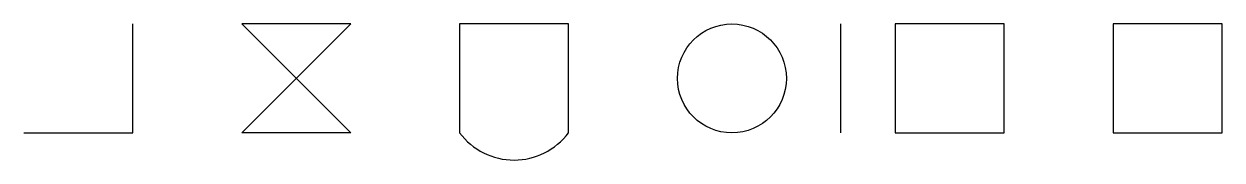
# Model space of a CAD drawing. Header units: millimetres. Extents: x 0 to 1100, y -25 to 100.
import ezdxf

# ---------------------------------------------------------------- set-up
doc = ezdxf.new("R2010")
doc.units = ezdxf.units.MM
for name, color, linetype in [('BLOCK', 7, 'Continuous'), ('BULGE', 7, 'Continuous'), ('CIRCLE', 7, 'Continuous'), ('ELEVATED', 7, 'Continuous'), ('LINE', 7, 'Continuous'), ('OPEN', 7, 'Continuous'), ('SELF_CROSSING', 7, 'Continuous')]:
    doc.layers.add(name, color=color, linetype=linetype)

# ---------------------------------------------------------------- blocks, each defined once
blk = doc.blocks.new('SYNTHETIC_BLOCK')
blk.add_lwpolyline([(0, 0), (100, 0), (100, 100), (0, 100)], close=True)

msp = doc.modelspace()

# ---------------------------------------------------------------- linework, layer by layer
at = {"layer": 'BULGE'}
msp.add_lwpolyline([(400, 0, 0.5), (500, 0), (500, 100), (400, 100)], format="xyb", close=True, dxfattribs=at)
at = {"layer": 'CIRCLE'}
msp.add_circle((650, 50), 50, dxfattribs=at)
at = {"layer": 'ELEVATED', "elevation": 50}
msp.add_lwpolyline([(800, 0), (900, 0), (900, 100), (800, 100)], close=True, dxfattribs=at)
at = {"layer": 'LINE'}
msp.add_line((750, 0), (750, 100), dxfattribs=at)
at = {"layer": 'OPEN'}
msp.add_lwpolyline([(0, 0), (100, 0), (100, 100)], dxfattribs=at)
at = {"layer": 'SELF_CROSSING'}
msp.add_lwpolyline([(200, 0), (300, 100), (200, 100), (300, 0)], close=True, dxfattribs=at)

# ---------------------------------------------------------------- block references
at = {"layer": 'BLOCK'}
msp.add_blockref('SYNTHETIC_BLOCK', (1000, 0), dxfattribs=at)

doc.saveas('drawing.dxf')
